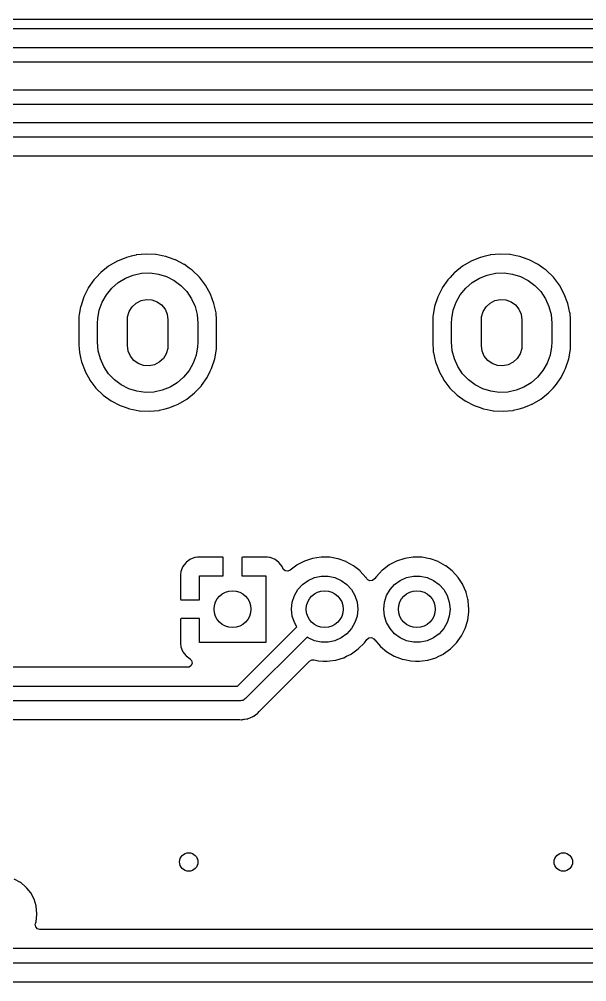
# Model space of a CAD drawing. Extents: x 63 to 234, y -148 to -41.
# Drawn here: x 151.61 to 167, y -66.75 to -40.64 of the extents above; entities that cross this region are included whole.
import ezdxf

# ---------------------------------------------------------------- set-up
doc = ezdxf.new("R2010")
doc.units = 0
doc.layers.add('BLACK', color=7, linetype='CONTINUOUS')

msp = doc.modelspace()

# ---------------------------------------------------------------- linework, layer by layer
at = {"layer": 'BLACK', "linetype": 'CONTINUOUS'}
for p, q in [((62.7415, -40.6405), (234.192, -40.6405)), ((184.989, -40.8967), (116.005, -40.8967)), ((115.976, -41.4052), (185.014, -41.4052)), ((184.931, -41.8052), (116.059, -41.8052)), ((130.646, -42.5519), (183.652, -42.5519)), ((183.83, -42.9519), (130.391, -42.9519)), ((132.262, -43.4372), (203.828, -43.4372)), ((203.911, -43.8372), (132.442, -43.8372)), ((132.961, -44.3457), (203.882, -44.3457)), ((154.27, -47.201), (154.036, -47.338)), ((154.274, -47.1993), (154.27, -47.201)), ((154.517, -47.1009), (154.274, -47.1993)), ((154.521, -47.0992), (154.517, -47.1009)), ((154.517, -47.1009), (154.517, -47.1009)), ((154.65, -47.0676), (154.521, -47.0992)), ((154.78, -47.0358), (154.65, -47.0676)), ((154.785, -47.0347), (154.78, -47.0358)), ((154.78, -47.0358), (154.78, -47.0358)), ((155.054, -47.009), (154.785, -47.0347)), ((155.059, -47.0092), (155.054, -47.009)), ((155.321, -47.0222), (155.059, -47.0092)), ((155.059, -47.0092), (155.059, -47.0092)), ((155.325, -47.0225), (155.321, -47.0222)), ((155.321, -47.0222), (155.321, -47.0222)), ((155.33, -47.0233), (155.325, -47.0225)), ((155.493, -47.0556), (155.33, -47.0233)), ((155.33, -47.0233), (155.33, -47.0233)), ((155.591, -47.0749), (155.493, -47.0556)), ((155.665, -47.1009), (155.591, -47.0749)), ((155.843, -47.1637), (155.665, -47.1009)), ((155.847, -47.1652), (155.843, -47.1637)), ((155.843, -47.1637), (155.843, -47.1637)), ((156.087, -47.2915), (155.847, -47.1652)), ((163.87, -47.201), (163.636, -47.338)), ((163.874, -47.1993), (163.87, -47.201)), ((164.117, -47.1009), (163.874, -47.1993)), ((164.121, -47.0992), (164.117, -47.1009)), ((164.117, -47.1009), (164.117, -47.1009)), ((164.25, -47.0676), (164.121, -47.0992)), ((164.38, -47.0358), (164.25, -47.0676)), ((164.385, -47.0347), (164.38, -47.0358)), ((164.38, -47.0358), (164.38, -47.0358)), ((164.654, -47.009), (164.385, -47.0347)), ((164.659, -47.0092), (164.654, -47.009)), ((164.921, -47.0222), (164.659, -47.0092)), ((164.659, -47.0092), (164.659, -47.0092)), ((164.925, -47.0225), (164.921, -47.0222)), ((164.921, -47.0222), (164.921, -47.0222)), ((164.93, -47.0233), (164.925, -47.0225)), ((165.093, -47.0556), (164.93, -47.0233)), ((164.93, -47.0233), (164.93, -47.0233)), ((165.191, -47.0749), (165.093, -47.0556)), ((165.265, -47.1009), (165.191, -47.0749)), ((165.443, -47.1637), (165.265, -47.1009)), ((165.447, -47.1652), (165.443, -47.1637)), ((165.443, -47.1637), (165.443, -47.1637)), ((165.687, -47.2915), (165.447, -47.1652)), ((153.821, -47.5107), (153.696, -47.6442)), ((153.824, -47.5074), (153.821, -47.5107)), ((154.036, -47.338), (153.824, -47.5074)), ((156.091, -47.2941), (156.087, -47.2915)), ((156.222, -47.3895), (156.091, -47.2941)), ((156.306, -47.451), (156.222, -47.3895)), ((156.5, -47.6406), (156.306, -47.451)), ((163.421, -47.5107), (163.296, -47.6442)), ((163.424, -47.5074), (163.421, -47.5107)), ((163.636, -47.338), (163.424, -47.5074)), ((165.691, -47.2941), (165.687, -47.2915)), ((165.822, -47.3895), (165.691, -47.2941)), ((165.906, -47.451), (165.822, -47.3895)), ((166.1, -47.6406), (165.906, -47.451)), ((153.639, -47.7055), (153.484, -47.9283)), ((153.696, -47.6442), (153.639, -47.7055)), ((154.296, -47.7831), (154.492, -47.6638)), ((154.492, -47.6638), (154.706, -47.5794)), ((154.706, -47.5794), (154.931, -47.5321)), ((154.931, -47.5321), (155.161, -47.5235)), ((155.161, -47.5235), (155.389, -47.5537)), ((155.389, -47.5537), (155.609, -47.6219)), ((155.609, -47.6219), (155.814, -47.7261)), ((155.814, -47.7261), (155.998, -47.8634)), ((156.665, -47.8561), (156.5, -47.6406)), ((163.239, -47.7055), (163.084, -47.9283)), ((163.296, -47.6442), (163.239, -47.7055)), ((163.896, -47.7831), (164.092, -47.6638)), ((164.092, -47.6638), (164.306, -47.5794)), ((164.306, -47.5794), (164.531, -47.5321)), ((164.531, -47.5321), (164.761, -47.5235)), ((164.761, -47.5235), (164.989, -47.5537)), ((164.989, -47.5537), (165.209, -47.6219)), ((165.209, -47.6219), (165.414, -47.7261)), ((165.414, -47.7261), (165.598, -47.8634)), ((166.265, -47.8561), (166.1, -47.6406)), ((153.482, -47.9324), (153.4, -48.0975)), ((153.484, -47.9283), (153.482, -47.9324)), ((153.482, -47.9324), (153.482, -47.9324)), ((153.976, -48.1117), (154.122, -47.9339)), ((154.122, -47.9339), (154.296, -47.7831)), ((155.998, -47.8634), (156.157, -48.0298)), ((156.157, -48.0298), (156.285, -48.2206)), ((156.796, -48.0932), (156.665, -47.8561)), ((163.082, -47.9324), (163, -48.0975)), ((163.084, -47.9283), (163.082, -47.9324)), ((163.082, -47.9324), (163.082, -47.9324)), ((163.576, -48.1117), (163.722, -47.9339)), ((163.722, -47.9339), (163.896, -47.7831)), ((165.598, -47.8634), (165.757, -48.0298)), ((165.757, -48.0298), (165.885, -48.2206)), ((166.396, -48.0932), (166.265, -47.8561)), ((153.364, -48.1711), (153.279, -48.4288)), ((153.4, -48.0975), (153.364, -48.1711)), ((153.862, -48.3115), (153.976, -48.1117)), ((154.783, -48.3404), (154.916, -48.2726)), ((154.916, -48.2726), (155.062, -48.2431)), ((155.062, -48.2431), (155.211, -48.254)), ((155.211, -48.254), (155.352, -48.3046)), ((156.285, -48.2206), (156.38, -48.4303)), ((156.892, -48.3468), (156.796, -48.0932)), ((162.964, -48.1711), (162.879, -48.4288)), ((163, -48.0975), (162.964, -48.1711)), ((163.462, -48.3115), (163.576, -48.1117)), ((164.383, -48.3404), (164.516, -48.2726)), ((164.516, -48.2726), (164.662, -48.2431)), ((164.662, -48.2431), (164.811, -48.254)), ((164.811, -48.254), (164.952, -48.3046)), ((165.885, -48.2206), (165.98, -48.4303)), ((166.492, -48.3468), (166.396, -48.0932)), ((153.278, -48.4333), (153.239, -48.6576)), ((153.279, -48.4288), (153.278, -48.4333)), ((153.278, -48.4333), (153.278, -48.4333)), ((153.743, -48.754), (153.784, -48.5277)), ((153.784, -48.5277), (153.862, -48.3115)), ((154.595, -48.5683), (154.673, -48.4414)), ((154.673, -48.4414), (154.783, -48.3404)), ((155.352, -48.3046), (155.474, -48.3911)), ((155.474, -48.3911), (155.567, -48.5071)), ((155.567, -48.5071), (155.627, -48.6441)), ((156.38, -48.4303), (156.438, -48.6529)), ((156.893, -48.3512), (156.892, -48.3468)), ((156.95, -48.6071), (156.893, -48.3512)), ((156.893, -48.3512), (156.893, -48.3512)), ((162.878, -48.4333), (162.839, -48.6576)), ((162.879, -48.4288), (162.878, -48.4333)), ((162.878, -48.4333), (162.878, -48.4333)), ((163.343, -48.754), (163.384, -48.5277)), ((163.384, -48.5277), (163.462, -48.3115)), ((164.195, -48.5683), (164.273, -48.4414)), ((164.273, -48.4414), (164.383, -48.3404)), ((164.952, -48.3046), (165.074, -48.3911)), ((165.074, -48.3911), (165.167, -48.5071)), ((165.167, -48.5071), (165.227, -48.6441)), ((165.98, -48.4303), (166.038, -48.6529)), ((166.493, -48.3512), (166.492, -48.3468)), ((166.55, -48.6071), (166.493, -48.3512)), ((166.493, -48.3512), (166.493, -48.3512)), ((153.233, -48.6959), (153.228, -48.7816)), ((153.228, -48.7816), (153.228, -49.4709)), ((153.239, -48.6576), (153.233, -48.6959)), ((153.737, -48.882), (153.743, -48.754)), ((154.547, -48.792), (154.553, -48.7117)), ((154.547, -49.492), (154.547, -48.792)), ((154.553, -48.7117), (154.595, -48.5683)), ((155.627, -48.6441), (155.647, -48.792)), ((155.647, -48.792), (155.647, -49.492)), ((156.438, -48.6529), (156.457, -48.882)), ((156.951, -48.6115), (156.95, -48.6071)), ((156.951, -48.6161), (156.951, -48.6115)), ((156.963, -48.7832), (156.951, -48.6161)), ((156.965, -48.8131), (156.963, -48.7832)), ((156.965, -49.5024), (156.965, -48.8131)), ((162.833, -48.6959), (162.828, -48.7816)), ((162.828, -48.7816), (162.828, -49.4709)), ((162.839, -48.6576), (162.833, -48.6959)), ((163.337, -48.882), (163.343, -48.754)), ((164.147, -48.792), (164.153, -48.7117)), ((164.147, -49.492), (164.147, -48.792)), ((164.153, -48.7117), (164.195, -48.5683)), ((165.227, -48.6441), (165.247, -48.792)), ((165.247, -48.792), (165.247, -49.492)), ((166.038, -48.6529), (166.057, -48.882)), ((166.551, -48.6115), (166.55, -48.6071)), ((166.551, -48.6161), (166.551, -48.6115)), ((166.563, -48.7832), (166.551, -48.6161)), ((166.565, -48.8131), (166.563, -48.7832)), ((166.565, -49.5024), (166.565, -48.8131)), ((153.737, -49.402), (153.737, -48.882)), ((156.457, -48.882), (156.457, -49.402)), ((163.337, -49.402), (163.337, -48.882)), ((166.057, -48.882), (166.057, -49.402)), ((153.228, -49.4709), (153.229, -49.4732)), ((153.229, -49.4732), (153.229, -49.4732)), ((153.229, -49.4732), (153.237, -49.5842)), ((153.237, -49.5842), (153.243, -49.6725)), ((153.756, -49.6311), (153.737, -49.402)), ((154.567, -49.6399), (154.547, -49.492)), ((155.641, -49.5723), (155.599, -49.7157)), ((155.647, -49.492), (155.641, -49.5723)), ((156.451, -49.53), (156.41, -49.7563)), ((156.457, -49.402), (156.451, -49.53)), ((156.915, -49.8552), (156.961, -49.5881)), ((156.961, -49.5881), (156.965, -49.5024)), ((162.828, -49.4709), (162.829, -49.4732)), ((162.829, -49.4732), (162.829, -49.4732)), ((162.829, -49.4732), (162.837, -49.5842)), ((162.837, -49.5842), (162.843, -49.6725)), ((163.356, -49.6311), (163.337, -49.402)), ((164.167, -49.6399), (164.147, -49.492)), ((165.241, -49.5723), (165.199, -49.7157)), ((165.247, -49.492), (165.241, -49.5723)), ((166.051, -49.53), (166.01, -49.7563)), ((166.057, -49.402), (166.051, -49.53)), ((166.515, -49.8552), (166.561, -49.5881)), ((166.561, -49.5881), (166.565, -49.5024)), ((153.243, -49.6725), (153.244, -49.6769)), ((153.244, -49.6769), (153.244, -49.6769)), ((153.244, -49.6769), (153.284, -49.8589)), ((153.284, -49.8589), (153.302, -49.9372)), ((153.814, -49.8537), (153.756, -49.6311)), ((153.909, -50.0634), (153.814, -49.8537)), ((154.627, -49.7769), (154.567, -49.6399)), ((154.72, -49.8929), (154.627, -49.7769)), ((155.521, -49.8426), (155.411, -49.9436)), ((155.599, -49.7157), (155.521, -49.8426)), ((156.41, -49.7563), (156.332, -49.9725)), ((156.83, -50.1129), (156.915, -49.8552)), ((162.843, -49.6725), (162.844, -49.6769)), ((162.844, -49.6769), (162.844, -49.6769)), ((162.844, -49.6769), (162.884, -49.8589)), ((162.884, -49.8589), (162.902, -49.9372)), ((163.414, -49.8537), (163.356, -49.6311)), ((163.509, -50.0634), (163.414, -49.8537)), ((164.227, -49.7769), (164.167, -49.6399)), ((164.32, -49.8929), (164.227, -49.7769)), ((165.121, -49.8426), (165.011, -49.9436)), ((165.199, -49.7157), (165.121, -49.8426)), ((166.01, -49.7563), (165.932, -49.9725)), ((166.43, -50.1129), (166.515, -49.8552)), ((153.302, -49.9372), (153.398, -50.1908)), ((154.037, -50.2542), (153.909, -50.0634)), ((154.842, -49.9794), (154.72, -49.8929)), ((154.983, -50.03), (154.842, -49.9794)), ((155.132, -50.0409), (154.983, -50.03)), ((155.278, -50.0114), (155.132, -50.0409)), ((155.411, -49.9436), (155.278, -50.0114)), ((156.332, -49.9725), (156.218, -50.1723)), ((156.792, -50.1908), (156.828, -50.117)), ((156.828, -50.117), (156.83, -50.1129)), ((156.828, -50.117), (156.828, -50.117)), ((162.902, -49.9372), (162.998, -50.1908)), ((163.637, -50.2542), (163.509, -50.0634)), ((164.442, -49.9794), (164.32, -49.8929)), ((164.583, -50.03), (164.442, -49.9794)), ((164.732, -50.0409), (164.583, -50.03)), ((164.878, -50.0114), (164.732, -50.0409)), ((165.011, -49.9436), (164.878, -50.0114)), ((165.932, -49.9725), (165.818, -50.1723)), ((166.392, -50.1908), (166.428, -50.117)), ((166.428, -50.117), (166.43, -50.1129)), ((166.428, -50.117), (166.428, -50.117)), ((153.398, -50.1908), (153.4, -50.1948)), ((153.4, -50.1948), (153.526, -50.4227)), ((154.196, -50.4206), (154.037, -50.2542)), ((156.072, -50.3501), (155.898, -50.5009)), ((156.218, -50.1723), (156.072, -50.3501)), ((156.555, -50.5785), (156.71, -50.3557)), ((156.71, -50.3557), (156.792, -50.1908)), ((162.998, -50.1908), (163, -50.1948)), ((163, -50.1948), (163.126, -50.4227)), ((163.796, -50.4206), (163.637, -50.2542)), ((165.672, -50.3501), (165.498, -50.5009)), ((165.818, -50.1723), (165.672, -50.3501)), ((166.155, -50.5785), (166.31, -50.3557)), ((166.31, -50.3557), (166.392, -50.1908)), ((153.526, -50.4227), (153.529, -50.4279)), ((153.529, -50.4279), (153.694, -50.6434)), ((153.694, -50.6434), (153.888, -50.833)), ((154.38, -50.5579), (154.196, -50.4206)), ((154.585, -50.6621), (154.38, -50.5579)), ((155.702, -50.6202), (155.488, -50.7046)), ((155.898, -50.5009), (155.702, -50.6202)), ((156.37, -50.7766), (156.491, -50.6466)), ((156.491, -50.6466), (156.552, -50.5818)), ((156.552, -50.5818), (156.555, -50.5785)), ((156.552, -50.5818), (156.552, -50.5818)), ((163.126, -50.4227), (163.129, -50.4279)), ((163.129, -50.4279), (163.294, -50.6434)), ((163.294, -50.6434), (163.488, -50.833)), ((163.98, -50.5579), (163.796, -50.4206)), ((164.185, -50.6621), (163.98, -50.5579)), ((165.302, -50.6202), (165.088, -50.7046)), ((165.498, -50.5009), (165.302, -50.6202)), ((165.97, -50.7766), (166.091, -50.6466)), ((166.091, -50.6466), (166.152, -50.5818)), ((166.152, -50.5818), (166.155, -50.5785)), ((166.152, -50.5818), (166.152, -50.5818)), ((153.888, -50.833), (154.107, -50.9925)), ((154.805, -50.7303), (154.585, -50.6621)), ((155.033, -50.7605), (154.805, -50.7303)), ((155.263, -50.7519), (155.033, -50.7605)), ((155.488, -50.7046), (155.263, -50.7519)), ((156.158, -50.946), (156.37, -50.7766)), ((163.488, -50.833), (163.707, -50.9925)), ((164.405, -50.7303), (164.185, -50.6621)), ((164.633, -50.7605), (164.405, -50.7303)), ((164.863, -50.7519), (164.633, -50.7605)), ((165.088, -50.7046), (164.863, -50.7519)), ((165.758, -50.946), (165.97, -50.7766)), ((154.107, -50.9925), (154.347, -51.1188)), ((154.347, -51.1188), (154.351, -51.1203)), ((154.351, -51.1203), (154.351, -51.1203)), ((154.351, -51.1203), (154.484, -51.1672)), ((154.484, -51.1672), (154.603, -51.2091)), ((155.673, -51.1848), (155.832, -51.1203)), ((155.832, -51.1203), (155.92, -51.0847)), ((155.92, -51.0847), (155.924, -51.083)), ((155.92, -51.0847), (155.92, -51.0847)), ((155.924, -51.083), (156.158, -50.946)), ((163.707, -50.9925), (163.947, -51.1188)), ((163.947, -51.1188), (163.951, -51.1203)), ((163.951, -51.1203), (163.951, -51.1203)), ((163.951, -51.1203), (164.084, -51.1672)), ((164.084, -51.1672), (164.203, -51.2091)), ((165.273, -51.1848), (165.432, -51.1203)), ((165.432, -51.1203), (165.52, -51.0847)), ((165.52, -51.0847), (165.524, -51.083)), ((165.52, -51.0847), (165.52, -51.0847)), ((165.524, -51.083), (165.758, -50.946)), ((154.603, -51.2091), (154.701, -51.2284)), ((154.701, -51.2284), (154.864, -51.2607)), ((154.864, -51.2607), (154.864, -51.2607)), ((154.864, -51.2607), (154.869, -51.2615)), ((154.869, -51.2615), (154.873, -51.2618)), ((154.873, -51.2618), (154.873, -51.2618)), ((154.873, -51.2618), (155.135, -51.2748)), ((155.135, -51.2748), (155.135, -51.2748)), ((155.135, -51.2748), (155.14, -51.275)), ((155.14, -51.275), (155.409, -51.2493)), ((155.409, -51.2493), (155.414, -51.2482)), ((155.414, -51.2482), (155.574, -51.2091)), ((155.414, -51.2482), (155.414, -51.2482)), ((155.574, -51.2091), (155.673, -51.1848)), ((164.203, -51.2091), (164.301, -51.2284)), ((164.301, -51.2284), (164.464, -51.2607)), ((164.464, -51.2607), (164.464, -51.2607)), ((164.464, -51.2607), (164.469, -51.2615)), ((164.469, -51.2615), (164.473, -51.2618)), ((164.473, -51.2618), (164.473, -51.2618)), ((164.473, -51.2618), (164.735, -51.2748)), ((164.735, -51.2748), (164.735, -51.2748)), ((164.735, -51.2748), (164.74, -51.275)), ((164.74, -51.275), (165.009, -51.2493)), ((165.009, -51.2493), (165.014, -51.2482)), ((165.014, -51.2482), (165.174, -51.2091)), ((165.014, -51.2482), (165.014, -51.2482)), ((165.174, -51.2091), (165.273, -51.1848)), ((156.243, -55.2972), (156.141, -55.3737)), ((156.259, -55.2887), (156.243, -55.2972)), ((156.379, -55.2435), (156.259, -55.2887)), ((156.395, -55.2399), (156.379, -55.2435)), ((156.446, -55.2344), (156.395, -55.2399)), ((156.452, -55.234), (156.446, -55.2344)), ((157.129, -55.234), (156.452, -55.234)), ((157.137, -55.2357), (157.129, -55.234)), ((157.139, -55.2369), (157.137, -55.2357)), ((157.143, -55.2521), (157.139, -55.2369)), ((157.143, -55.742), (157.143, -55.2521)), ((157.653, -55.2399), (157.651, -55.2475)), ((157.651, -55.2475), (157.651, -55.742)), ((157.654, -55.2385), (157.653, -55.2399)), ((157.669, -55.234), (157.654, -55.2385)), ((158.342, -55.234), (157.669, -55.234)), ((158.348, -55.2344), (158.342, -55.234)), ((158.399, -55.2399), (158.348, -55.2344)), ((158.415, -55.2435), (158.399, -55.2399)), ((158.535, -55.2887), (158.415, -55.2435)), ((158.551, -55.2972), (158.535, -55.2887)), ((158.653, -55.3737), (158.551, -55.2972)), ((159.345, -55.3415), (159.148, -55.4437)), ((159.349, -55.3391), (159.345, -55.3415)), ((159.345, -55.3415), (159.345, -55.3415)), ((159.569, -55.2672), (159.349, -55.3391)), ((159.798, -55.2321), (159.569, -55.2672)), ((159.804, -55.2322), (159.798, -55.2321)), ((159.953, -55.234), (159.804, -55.2322)), ((159.804, -55.2322), (159.804, -55.2322)), ((160.03, -55.2349), (159.953, -55.234)), ((160.035, -55.2358), (160.03, -55.2349)), ((160.035, -55.2359), (160.035, -55.2358)), ((160.253, -55.2747), (160.035, -55.2359)), ((160.258, -55.2756), (160.253, -55.2747)), ((160.253, -55.2747), (160.253, -55.2747)), ((160.263, -55.2773), (160.258, -55.2756)), ((160.471, -55.3511), (160.263, -55.2773)), ((160.263, -55.2773), (160.263, -55.2773)), ((161.845, -55.3415), (161.648, -55.4437)), ((161.849, -55.3391), (161.845, -55.3415)), ((161.845, -55.3415), (161.845, -55.3415)), ((162.069, -55.2672), (161.849, -55.3391)), ((162.298, -55.2321), (162.069, -55.2672)), ((162.304, -55.2322), (162.298, -55.2321)), ((162.453, -55.234), (162.304, -55.2322)), ((162.304, -55.2322), (162.304, -55.2322)), ((162.53, -55.2349), (162.453, -55.234)), ((162.535, -55.2358), (162.53, -55.2349)), ((162.535, -55.2359), (162.535, -55.2358)), ((162.753, -55.2747), (162.535, -55.2359)), ((162.758, -55.2756), (162.753, -55.2747)), ((162.753, -55.2747), (162.753, -55.2747)), ((162.763, -55.2773), (162.758, -55.2756)), ((162.971, -55.3511), (162.763, -55.2773)), ((162.763, -55.2773), (162.763, -55.2773)), ((156.044, -55.5039), (155.999, -55.6244)), ((156.052, -55.4884), (156.044, -55.5039)), ((156.129, -55.3863), (156.052, -55.4884)), ((156.141, -55.3737), (156.129, -55.3863)), ((158.665, -55.3863), (158.653, -55.3737)), ((158.742, -55.4884), (158.665, -55.3863)), ((158.75, -55.5039), (158.742, -55.4884)), ((158.761, -55.5322), (158.75, -55.5039)), ((158.774, -55.5574), (158.761, -55.5322)), ((158.828, -55.6032), (158.774, -55.5574)), ((158.898, -55.6125), (158.828, -55.6032)), ((158.958, -55.5843), (158.898, -55.6125)), ((158.959, -55.5851), (158.958, -55.5843)), ((158.963, -55.582), (158.959, -55.5851)), ((159.14, -55.4492), (158.963, -55.582)), ((159.144, -55.4461), (159.14, -55.4492)), ((159.14, -55.4492), (159.14, -55.4492)), ((159.148, -55.4437), (159.144, -55.4461)), ((160.471, -55.3512), (160.471, -55.3511)), ((160.476, -55.3529), (160.471, -55.3512)), ((160.481, -55.3554), (160.476, -55.3529)), ((160.675, -55.4623), (160.481, -55.3554)), ((160.481, -55.3554), (160.481, -55.3554)), ((160.679, -55.4648), (160.675, -55.4623)), ((160.675, -55.4623), (160.675, -55.4623)), ((160.683, -55.468), (160.679, -55.4648)), ((160.857, -55.6052), (160.683, -55.468)), ((160.683, -55.468), (160.683, -55.468)), ((160.861, -55.6084), (160.857, -55.6052)), ((160.857, -55.6052), (160.857, -55.6052)), ((161.017, -55.7797), (160.861, -55.6084)), ((161.459, -55.5851), (161.299, -55.7526)), ((161.463, -55.582), (161.459, -55.5851)), ((161.64, -55.4492), (161.463, -55.582)), ((161.644, -55.4461), (161.64, -55.4492)), ((161.64, -55.4492), (161.64, -55.4492)), ((161.648, -55.4437), (161.644, -55.4461)), ((162.971, -55.3512), (162.971, -55.3511)), ((162.976, -55.3529), (162.971, -55.3512)), ((162.981, -55.3554), (162.976, -55.3529)), ((163.175, -55.4623), (162.981, -55.3554)), ((162.981, -55.3554), (162.981, -55.3554)), ((163.179, -55.4648), (163.175, -55.4623)), ((163.175, -55.4623), (163.175, -55.4623)), ((163.183, -55.468), (163.179, -55.4648)), ((163.357, -55.6052), (163.183, -55.468)), ((163.183, -55.468), (163.183, -55.468)), ((163.361, -55.6084), (163.357, -55.6052)), ((163.357, -55.6052), (163.357, -55.6052)), ((163.517, -55.7797), (163.361, -55.6084)), ((155.995, -55.6396), (155.989, -55.6905)), ((155.989, -55.6905), (155.989, -55.6973)), ((155.989, -55.6973), (155.989, -56.3699)), ((155.999, -55.6244), (155.995, -55.6396)), ((156.497, -56.388), (156.497, -55.742)), ((156.497, -55.742), (157.143, -55.742)), ((157.651, -55.742), (158.297, -55.742)), ((158.297, -55.742), (158.297, -57.542)), ((159.295, -55.9732), (159.447, -55.8626)), ((159.447, -55.8626), (159.619, -55.786)), ((159.619, -55.786), (159.803, -55.7469)), ((159.803, -55.7469), (159.991, -55.7469)), ((159.991, -55.7469), (160.175, -55.786)), ((160.175, -55.786), (160.347, -55.8626)), ((160.347, -55.8626), (160.499, -55.9732)), ((161.02, -55.784), (161.017, -55.7797)), ((161.042, -55.8186), (161.02, -55.784)), ((161.02, -55.784), (161.02, -55.784)), ((161.063, -55.8431), (161.042, -55.8186)), ((161.126, -55.8743), (161.063, -55.8431)), ((161.197, -55.8662), (161.126, -55.8743)), ((161.252, -55.8212), (161.197, -55.8662)), ((161.299, -55.7526), (161.252, -55.8212)), ((161.795, -55.9732), (161.947, -55.8626)), ((161.947, -55.8626), (162.119, -55.786)), ((162.119, -55.786), (162.303, -55.7469)), ((162.303, -55.7469), (162.491, -55.7469)), ((162.491, -55.7469), (162.675, -55.786)), ((162.675, -55.786), (162.847, -55.8626)), ((162.847, -55.8626), (162.999, -55.9732)), ((163.643, -55.9741), (163.517, -55.7797)), ((159.075, -56.2759), (159.169, -56.113)), ((159.169, -56.113), (159.295, -55.9732)), ((160.499, -55.9732), (160.625, -56.113)), ((160.625, -56.113), (160.719, -56.2759)), ((161.575, -56.2759), (161.669, -56.113)), ((161.669, -56.113), (161.795, -55.9732)), ((162.999, -55.9732), (163.125, -56.113)), ((163.125, -56.113), (163.219, -56.2759)), ((163.645, -55.9789), (163.643, -55.9741)), ((163.731, -56.1774), (163.645, -55.9789)), ((163.645, -55.9789), (163.645, -55.9789)), ((155.989, -56.3699), (155.993, -56.3851)), ((155.993, -56.3851), (155.995, -56.3863)), ((155.995, -56.3863), (156.003, -56.388)), ((156.003, -56.388), (156.497, -56.388)), ((159.017, -56.4549), (159.075, -56.2759)), ((160.719, -56.2759), (160.777, -56.4549)), ((161.517, -56.4549), (161.575, -56.2759)), ((163.219, -56.2759), (163.277, -56.4549)), ((163.735, -56.1865), (163.731, -56.1774)), ((163.736, -56.1915), (163.735, -56.1865)), ((163.781, -56.3699), (163.736, -56.1915)), ((163.736, -56.1915), (163.736, -56.1915)), ((163.789, -56.4013), (163.781, -56.3699)), ((158.997, -56.642), (159.017, -56.4549)), ((159.017, -56.8291), (158.997, -56.642)), ((160.777, -56.4549), (160.797, -56.642)), ((160.797, -56.642), (160.777, -56.8291)), ((161.497, -56.642), (161.517, -56.4549)), ((161.517, -56.8291), (161.497, -56.642)), ((163.277, -56.4549), (163.297, -56.642)), ((163.297, -56.642), (163.277, -56.8291)), ((163.791, -56.4112), (163.789, -56.4013)), ((163.792, -56.4163), (163.791, -56.4112)), ((163.802, -56.539), (163.792, -56.4163)), ((163.792, -56.4163), (163.792, -56.4163)), ((163.81, -56.642), (163.802, -56.539)), ((163.809, -56.69), (163.81, -56.6454)), ((163.81, -56.6454), (163.81, -56.642)), ((163.81, -56.6454), (163.81, -56.6454)), ((155.991, -56.9019), (155.989, -56.9095)), ((155.989, -56.9095), (155.989, -57.5867)), ((155.992, -56.9005), (155.991, -56.9019)), ((156.007, -56.896), (155.992, -56.9005)), ((156.497, -56.896), (156.007, -56.896)), ((156.497, -57.542), (156.497, -56.896)), ((159.075, -57.0081), (159.017, -56.8291)), ((160.777, -56.8291), (160.719, -57.0081)), ((161.575, -57.0081), (161.517, -56.8291)), ((163.277, -56.8291), (163.219, -57.0081)), ((163.778, -56.9407), (163.809, -56.711)), ((163.809, -56.711), (163.809, -56.69)), ((157.528, -58.728), (159.138, -57.1179)), ((159.138, -57.1179), (159.075, -57.0081)), ((160.625, -57.171), (160.499, -57.3108)), ((160.719, -57.0081), (160.625, -57.171)), ((161.669, -57.171), (161.575, -57.0081)), ((161.795, -57.3108), (161.669, -57.171)), ((163.125, -57.171), (162.999, -57.3108)), ((163.219, -57.0081), (163.125, -57.171)), ((163.644, -57.2974), (163.709, -57.1669)), ((163.709, -57.1669), (163.711, -57.1623)), ((163.709, -57.1669), (163.709, -57.1669)), ((163.711, -57.1623), (163.778, -56.9407)), ((159.42, -57.4018), (157.752, -59.0697)), ((159.447, -57.4214), (159.42, -57.4018)), ((159.619, -57.498), (159.447, -57.4214)), ((160.347, -57.4214), (160.175, -57.498)), ((160.499, -57.3108), (160.347, -57.4214)), ((161.042, -57.4619), (161.098, -57.4182)), ((161.098, -57.4182), (161.169, -57.4118)), ((161.169, -57.4118), (161.232, -57.4446)), ((161.947, -57.4214), (161.795, -57.3108)), ((162.119, -57.498), (161.947, -57.4214)), ((162.847, -57.4214), (162.675, -57.498)), ((162.999, -57.3108), (162.847, -57.4214)), ((163.473, -57.558), (163.608, -57.3699)), ((163.608, -57.3699), (163.644, -57.2974)), ((155.989, -57.5867), (155.989, -57.5935)), ((155.989, -57.5935), (155.995, -57.6444)), ((155.995, -57.6444), (155.999, -57.6596)), ((155.999, -57.6596), (156.044, -57.7801)), ((158.297, -57.542), (156.497, -57.542)), ((159.803, -57.5371), (159.619, -57.498)), ((159.991, -57.5371), (159.803, -57.5371)), ((160.175, -57.498), (159.991, -57.5371)), ((160.809, -57.7215), (160.973, -57.558)), ((160.973, -57.558), (161.042, -57.4619)), ((161.232, -57.4446), (161.252, -57.4696)), ((161.252, -57.4696), (161.254, -57.4723)), ((161.254, -57.4723), (161.254, -57.4723)), ((161.254, -57.4723), (161.257, -57.4767)), ((161.257, -57.4767), (161.408, -57.6518)), ((161.408, -57.6518), (161.586, -57.7997)), ((162.303, -57.5371), (162.119, -57.498)), ((162.491, -57.5371), (162.303, -57.5371)), ((162.675, -57.498), (162.491, -57.5371)), ((163.309, -57.7215), (163.445, -57.5867)), ((163.445, -57.5867), (163.473, -57.558)), ((156.044, -57.7801), (156.052, -57.7956)), ((156.052, -57.7956), (156.129, -57.8977)), ((156.129, -57.8977), (156.141, -57.9103)), ((156.141, -57.9103), (156.251, -57.9922)), ((160.196, -58.023), (160.408, -57.9594)), ((160.408, -57.9594), (160.413, -57.9579)), ((160.413, -57.9579), (160.493, -57.9184)), ((160.493, -57.9184), (160.616, -57.8583)), ((160.616, -57.8583), (160.621, -57.856)), ((160.616, -57.8583), (160.616, -57.8583)), ((160.621, -57.856), (160.809, -57.7215)), ((161.586, -57.7997), (161.786, -57.9166)), ((161.786, -57.9166), (162.003, -57.9992)), ((162.696, -58.023), (162.908, -57.9594)), ((162.908, -57.9594), (162.913, -57.9579)), ((162.913, -57.9579), (162.993, -57.9184)), ((162.993, -57.9184), (163.116, -57.8583)), ((163.116, -57.8583), (163.121, -57.856)), ((163.116, -57.8583), (163.116, -57.8583)), ((163.121, -57.856), (163.309, -57.7215)), ((156.176, -58.2195), (137.759, -58.2195)), ((156.22, -58.2116), (156.176, -58.2195)), ((156.277, -58.1691), (156.22, -58.2116)), ((156.251, -57.9922), (156.248, -57.995)), ((156.248, -57.995), (156.287, -58.0332)), ((156.302, -58.1026), (156.277, -58.1691)), ((156.287, -58.0332), (156.302, -58.1026)), ((158.129, -59.4116), (159.487, -58.0537)), ((159.487, -58.0537), (159.55, -58.0197)), ((159.55, -58.0197), (159.601, -58.0193)), ((159.601, -58.0193), (159.725, -58.0444)), ((159.725, -58.0444), (159.725, -58.0444)), ((159.725, -58.0444), (159.73, -58.0454)), ((159.73, -58.0454), (159.859, -58.0501)), ((159.859, -58.0501), (159.956, -58.0537)), ((159.956, -58.0537), (159.956, -58.0537)), ((159.956, -58.0537), (159.961, -58.0539)), ((159.961, -58.0539), (159.966, -58.0532)), ((159.966, -58.0532), (160.04, -58.0437)), ((159.966, -58.0532), (159.966, -58.0532)), ((160.04, -58.0437), (160.191, -58.0244)), ((160.191, -58.0244), (160.196, -58.023)), ((160.196, -58.023), (160.196, -58.023)), ((162.003, -57.9992), (162.008, -58.0002)), ((162.008, -58.0002), (162.008, -58.0002)), ((162.008, -58.0002), (162.061, -58.011)), ((162.061, -58.011), (162.23, -58.0454)), ((162.23, -58.0454), (162.359, -58.0501)), ((162.359, -58.0501), (162.456, -58.0537)), ((162.456, -58.0537), (162.456, -58.0537)), ((162.456, -58.0537), (162.461, -58.0539)), ((162.461, -58.0539), (162.466, -58.0532)), ((162.466, -58.0532), (162.54, -58.0437)), ((162.466, -58.0532), (162.466, -58.0532)), ((162.54, -58.0437), (162.691, -58.0244)), ((162.691, -58.0244), (162.696, -58.023)), ((162.696, -58.023), (162.696, -58.023)), ((115.316, -58.728), (157.528, -58.728)), ((157.611, -59.128), (115.233, -59.128)), ((157.644, -59.1206), (157.611, -59.128)), ((157.677, -59.1169), (157.644, -59.1206)), ((157.687, -59.1108), (157.677, -59.1169)), ((157.698, -59.1082), (157.687, -59.1108)), ((157.724, -59.0874), (157.698, -59.1082)), ((157.752, -59.0697), (157.724, -59.0874)), ((157.974, -59.5423), (158.025, -59.5034)), ((158.025, -59.5034), (158.03, -59.4995)), ((158.03, -59.4995), (158.077, -59.4677)), ((158.077, -59.4677), (158.083, -59.4634)), ((158.077, -59.4677), (158.077, -59.4677)), ((158.083, -59.4634), (158.124, -59.4168)), ((158.124, -59.4168), (158.129, -59.4116)), ((115.258, -59.6365), (157.582, -59.6365)), ((157.582, -59.6365), (157.591, -59.6368)), ((157.591, -59.6368), (157.641, -59.6402)), ((157.641, -59.6402), (157.641, -59.6402)), ((157.641, -59.6402), (157.648, -59.6407)), ((157.648, -59.6407), (157.656, -59.6394)), ((157.656, -59.6394), (157.682, -59.6348)), ((157.656, -59.6394), (157.656, -59.6394)), ((157.682, -59.6348), (157.711, -59.6297)), ((157.711, -59.6297), (157.718, -59.6288)), ((157.718, -59.6288), (157.781, -59.6211)), ((157.781, -59.6211), (157.788, -59.6184)), ((157.788, -59.6184), (157.791, -59.6178)), ((157.791, -59.6178), (157.807, -59.6133)), ((157.807, -59.6133), (157.81, -59.6125)), ((157.81, -59.6125), (157.817, -59.6112)), ((157.817, -59.6112), (157.876, -59.5856)), ((157.876, -59.5856), (157.882, -59.5831)), ((157.882, -59.5831), (157.935, -59.5632)), ((157.935, -59.5632), (157.942, -59.5605)), ((157.935, -59.5632), (157.935, -59.5632)), ((157.942, -59.5605), (157.948, -59.5562)), ((157.948, -59.5562), (157.95, -59.5549)), ((157.95, -59.5549), (157.965, -59.5467)), ((157.965, -59.5467), (157.967, -59.5454)), ((157.967, -59.5454), (157.974, -59.5423)), ((151.646, -64.0569), (151.472, -63.9628)), ((151.651, -64.0608), (151.646, -64.0569)), ((151.784, -64.1715), (151.651, -64.0608)), ((151.651, -64.0608), (151.651, -64.0608)), ((151.798, -64.1829), (151.784, -64.1715)), ((151.802, -64.1877), (151.798, -64.1829)), ((151.819, -64.2082), (151.802, -64.1877)), ((151.802, -64.1877), (151.802, -64.1877)), ((151.923, -64.3362), (151.819, -64.2082)), ((152.016, -64.5108), (151.923, -64.3362)), ((152.043, -64.5983), (152.016, -64.5108)), ((152.071, -64.6916), (152.043, -64.5983)), ((152.073, -64.7002), (152.071, -64.6916)), ((152.093, -64.897), (152.073, -64.7002)), ((152.067, -65.1215), (152.092, -64.9253)), ((152.092, -64.9253), (152.093, -64.897)), ((152.048, -65.1876), (152.053, -65.1657)), ((152.058, -65.2578), (152.048, -65.1876)), ((152.053, -65.1657), (152.058, -65.1502)), ((152.058, -65.1502), (152.067, -65.1215)), ((152.104, -65.3115), (152.058, -65.2578)), ((152.172, -65.3315), (152.104, -65.3115)), ((186.832, -65.3315), (152.172, -65.3315)), ((135.368, -65.84), (187.152, -65.84)), ((187.152, -66.24), (135.25, -66.24)), ((135.488, -66.7485), (186.834, -66.7485))]:
    msp.add_line(p, q, dxfattribs=at)
at = {"layer": 'BLACK'}
for centre, radius in [((157.397, -56.642), 0.5), ((159.897, -56.642), 0.5), ((162.397, -56.642), 0.5), ((156.21, -63.5), 0.25), ((166.37, -63.5), 0.25)]:
    msp.add_circle(centre, radius, dxfattribs=at)

doc.saveas('drawing.dxf')
